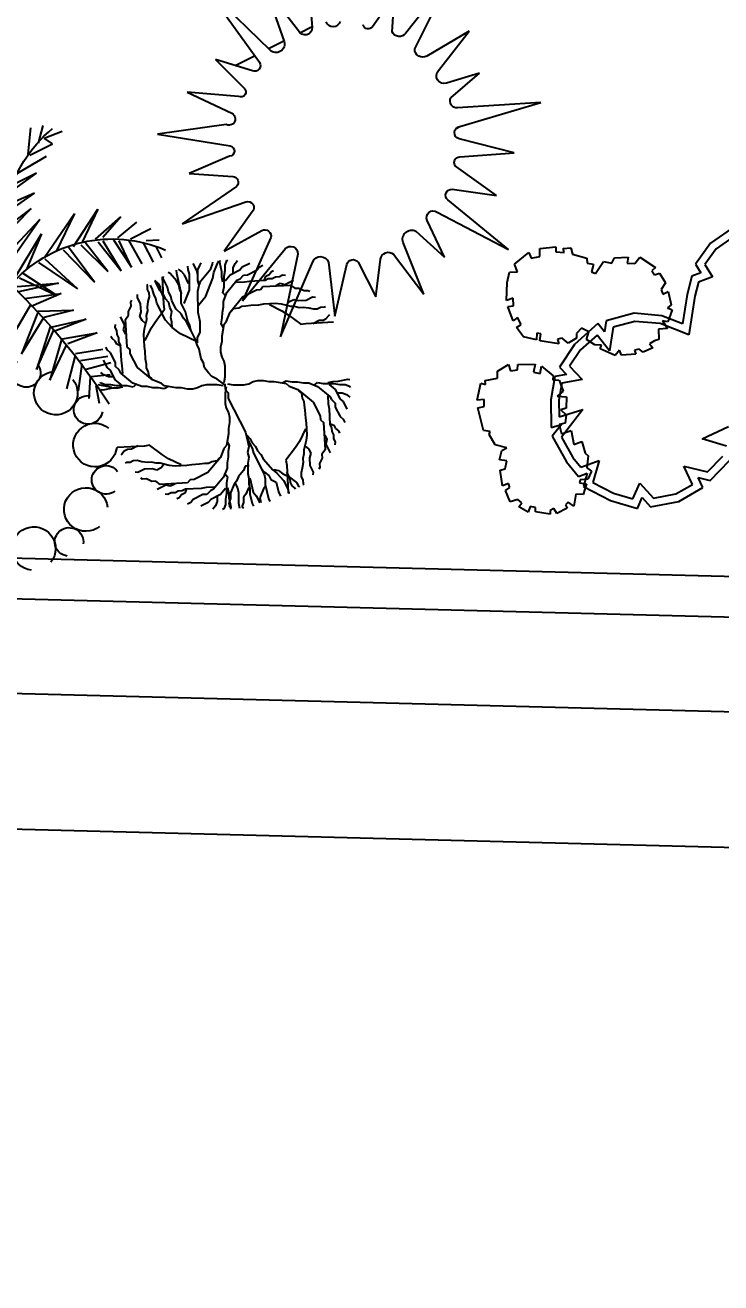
# Model space of a CAD drawing. Header units: millimetres. Extents: x 2680932 to 6187768, y 127588 to 383208.
# Drawn here: x 2892742 to 2893769, y 147436 to 149293 of the extents above; entities that cross this region are included whole.
import ezdxf

# ---------------------------------------------------------------- set-up
doc = ezdxf.new("R2010")
doc.units = ezdxf.units.MM
doc.header["$LTSCALE"] = 20
for name, color, linetype in [('AXIS', 3, 'Continuous'), ('家具内线', 36, 'Continuous'), ('家具外线', 255, 'Continuous'), ('装饰一', 201, 'Continuous'), ('阳台栏杆', 149, 'Continuous')]:
    doc.layers.add(name, color=color, linetype=linetype)
doc.styles.add('_TCH_DIM_T3', font='SIMPLEX', dxfattribs={"width": 0.705882, "bigfont": 'GBCBIG'})
doc.dimstyles.new('_TCH_ARCH&&100', dxfattribs={"dimtxt": 297.5, "dimasz": 100, "dimexe": 250, "dimexo": 300, "dimgap": 126.25, "dimtad": 1, "dimdec": 0, "dimzin": 0, "dimdsep": 46, "dimtxsty": '_TCH_DIM_T3', "dimblk": 'ARCHTICK', "dimcen": 0.09, "dimclrt": 7, "dimazin": 2, "dimtfac": 1, "dimtdec": 0, "dimtix": 1, "dimtmove": 2, "dimatfit": 3, "dimfxl": 1, "dimtolj": 1, "dimtzin": 0, "dimarcsym": 0})

# ---------------------------------------------------------------- blocks, each defined once
blk = doc.blocks.new('_ArchTick')
at = {"color": 0, "linetype": 'ByBlock', "lineweight": -3, "const_width": 0.15}
blk.add_lwpolyline([(-0.5, -0.5), (0.5, 0.5)], dxfattribs=at)
blk = doc.blocks.new('*D94')
at = {"layer": 'AXIS', "color": 0, "lineweight": -2, "transparency": 16777216}
for p, q in [((2892568.6, 147709.9), (2892568.6, 145259.9)), ((2900368.6, 147709.9), (2900368.6, 145259.9)), ((2892568.6, 145509.9), (2900368.6, 145509.9))]:
    blk.add_line(p, q, dxfattribs=at)
at = {"layer": 'Defpoints', "color": 0, "lineweight": -3, "transparency": 16777216}
for p in [(2892568.6, 148009.9), (2900368.6, 148009.9), (2900368.6, 145509.9)]:
    blk.add_point(p, dxfattribs=at)
at = {"layer": 'AXIS', "color": 0, "lineweight": -2, "transparency": 16777216, "xscale": 100, "yscale": 100, "zscale": 100, "rotation": 180}
blk.add_blockref('_ArchTick', (2892568.6, 145509.9), dxfattribs=at)
at = {"layer": 'AXIS', "color": 0, "lineweight": -2, "transparency": 16777216, "xscale": 100, "yscale": 100, "zscale": 100}
blk.add_blockref('_ArchTick', (2900368.6, 145509.9), dxfattribs=at)
at = {"layer": 'AXIS', "color": 7, "transparency": 16777216, "insert": (2896468.6, 145784.9), "char_height": 297.5, "attachment_point": 5, "style": '_TCH_DIM_T3'}
blk.add_mtext('\\A1;7800', dxfattribs=at)
blk = doc.blocks.new('*D100')
at = {"layer": 'AXIS', "color": 0, "lineweight": -2, "transparency": 16777216}
for p, q in [((2888018.6, 147709.9), (2888018.6, 144459.9)), ((2939368.6, 147709.9), (2939368.6, 144459.9)), ((2888018.6, 144709.9), (2939368.6, 144709.9))]:
    blk.add_line(p, q, dxfattribs=at)
at = {"layer": 'Defpoints', "color": 0, "lineweight": -3, "transparency": 16777216}
for p in [(2888018.6, 148009.9), (2939368.6, 148009.9), (2939368.6, 144709.9)]:
    blk.add_point(p, dxfattribs=at)
at = {"layer": 'AXIS', "color": 0, "lineweight": -2, "transparency": 16777216, "xscale": 100, "yscale": 100, "zscale": 100, "rotation": 180}
blk.add_blockref('_ArchTick', (2888018.6, 144709.9), dxfattribs=at)
at = {"layer": 'AXIS', "color": 0, "lineweight": -2, "transparency": 16777216, "xscale": 100, "yscale": 100, "zscale": 100}
blk.add_blockref('_ArchTick', (2939368.6, 144709.9), dxfattribs=at)
at = {"layer": 'AXIS', "color": 7, "transparency": 16777216, "insert": (2913693.6, 144984.9), "char_height": 297.5, "attachment_point": 5, "style": '_TCH_DIM_T3'}
blk.add_mtext('\\A1;51350', dxfattribs=at)
blk = doc.blocks.new('MK-ZW-0004')
at = {"layer": '家具内线'}
for p, q in [((-131226.9, 4337.2), (-131208.9, 4402.7)), ((-131208.9, 4402.7), (-131219.4, 4339.4)), ((-131202.3, 4345.2), (-131183.8, 4404.8)), ((-131183.8, 4404.8), (-131191.7, 4347.1)), ((-131172.3, 4354.1), (-131156.1, 4402.2)), ((-131264.8, 4393.2), (-131268.3, 4327.8)), ((-131253.3, 4332.3), (-131239.7, 4395.3)), ((-131239.7, 4395.3), (-131241.9, 4332.7)), ((-131157.4, 4358.6), (-131140.2, 4395)), ((-131136.7, 4368.4), (-131120.4, 4396.1)), ((-131122.6, 4374.4), (-131104.1, 4393.1)), ((-131135.8, 4366.8), (-131113.8, 4348.8)), ((-131120.8, 4371.3), (-131101.9, 4363.7)), ((-131173.7, 4351.3), (-131143.3, 4323.7)), ((-131161.8, 4356.1), (-131131.4, 4328.5)), ((-131147.7, 4362.1), (-131122.6, 4333.5)), ((-131240.1, 4288.8), (-131266.1, 4329.1)), ((-131254.6, 4329.5), (-131211.1, 4299.3)), ((-131211.1, 4299.3), (-131241.9, 4332.7)), ((-131223.8, 4336.9), (-131188.2, 4300.1)), ((-131188.2, 4300.1), (-131217.2, 4340.7)), ((-131201.4, 4343.6), (-131163.5, 4308.1)), ((-131163.5, 4308.1), (-131190.8, 4345.6)), ((-131304.4, 4319.4), (-131251.5, 4278.1)), ((-131251.5, 4278.1), (-131293.8, 4321.4)), ((-131281.1, 4324.6), (-131240.1, 4288.8)), ((-131326.3, 4214.9), (-131328.6, 4305.6)), ((-131309.7, 4308.2), (-131312.3, 4231.1)), ((-131243.6, 4294.9), (-131304.8, 4294.7)), ((-131303.9, 4303.3), (-131243.6, 4294.9)), ((-131338.7, 4287.5), (-131326.3, 4214.9)), ((-131312.3, 4231.1), (-131302.6, 4285.7)), ((-131345.7, 4207.9), (-131366, 4263.7)), ((-131358.1, 4270.3), (-131345.7, 4207.9)), ((-131292.9, 4268.8), (-131223.4, 4269.7)), ((-131289.8, 4258.3), (-131288.5, 4179.3)), ((-131223.4, 4269.7), (-131287.6, 4259.5)), ((-131374.8, 4238.3), (-131354.1, 4186.8)), ((-131288.5, 4179.3), (-131280.1, 4241.3)), ((-131272.6, 4233.4), (-131207.9, 4247.9)), ((-131207.9, 4247.9), (-131268.2, 4225.7)), ((-131354.1, 4186.8), (-131377.4, 4222.5)), ((-131262.5, 4220.8), (-131262.9, 4155.1)), ((-131255, 4212.8), (-131200, 4223.8)), ((-131200, 4223.8), (-131251.5, 4206.6)), ((-131385.3, 4205.7), (-131368.1, 4160.3)), ((-131262.9, 4155.1), (-131255.5, 4208.4)), ((-131236.1, 4195), (-131184.6, 4212.2)), ((-131184.6, 4212.2), (-131230.4, 4190.1)), ((-131218.9, 4180.3), (-131174.5, 4199.6)), ((-131174.5, 4199.6), (-131211, 4176.6)), ((-131368.1, 4160.3), (-131388.4, 4195.7)), ((-131241.4, 4194), (-131228.6, 4146.1)), ((-131228.6, 4146.1), (-131233.9, 4186)), ((-131200.4, 4168.4), (-131164.3, 4187)), ((-131391.5, 4175.6), (-131369, 4131.2)), ((-131215.4, 4174.1), (-131204.4, 4139.6)), ((-131198.7, 4165.3), (-131181.9, 4136.1)), ((-131180.6, 4159.3), (-131152, 4175.7)), ((-131160.4, 4154.5), (-131145, 4163.3)), ((-131393.7, 4143.7), (-131411.7, 4108.8)), ((-131390.6, 4143.4), (-131372.1, 4111.1)), ((-131178, 4154.7), (-131162.6, 4143)), ((-131389.7, 4121.4), (-131398.5, 4096)), ((-131372.1, 4111.1), (-131386.6, 4110.9)), ((-131386.6, 4110.9), (-131370.3, 4087.5))]:
    blk.add_line(p, q, dxfattribs=at)
at = {"layer": '家具外线'}
for p, q in [((-131034.9, 4437.9), (-131035.8, 4439.5)), ((-131022.8, 4444.9), (-131023.7, 4446.4)), ((-131018.1, 4441.4), (-131022.8, 4444.9)), ((-131015.5, 4436.8), (-131018.1, 4441.4)), ((-131000.1, 4447.7), (-131003.9, 4449.6)), ((-130994.8, 4438.4), (-131000.1, 4447.7)), ((-130989.1, 4451.9), (-130992, 4452.3)), ((-130984.4, 4448.5), (-130989.1, 4451.9)), ((-130975.7, 4447.3), (-130984.4, 4448.5)), ((-130971, 4443.9), (-130975.7, 4447.3)), ((-130963.2, 4444.3), (-130971, 4443.9)), ((-130930.5, 4420.2), (-130963.2, 4444.3)), ((-130955.6, 4440.5), (-130962.6, 4452.8)), ((-130948.9, 4438.2), (-130955.6, 4440.5)), ((-130945.2, 4450.5), (-130949, 4452.4)), ((-130942.6, 4445.9), (-130945.2, 4450.5)), ((-130937.9, 4442.5), (-130942.6, 4445.9)), ((-130935.3, 4437.8), (-130937.9, 4442.5)), ((-130928.9, 4445.6), (-130930.7, 4448.6)), ((-130928.3, 4439.8), (-130928.9, 4445.6)), ((-130925.7, 4435.2), (-130928.3, 4439.8)), ((-130910.6, 4441.8), (-130913.2, 4446.4)), ((-130910, 4436), (-130910.6, 4441.8)), ((-131013.3, 4409.5), (-131046, 4433.7)), ((-131034.3, 4432.2), (-131034.9, 4437.9)), ((-131031.7, 4427.5), (-131034.3, 4432.2)), ((-131027, 4424.1), (-131031.7, 4427.5)), ((-131021.8, 4414.9), (-131027, 4424.1)), ((-131010.8, 4433.4), (-131015.5, 4436.8)), ((-131004.1, 4431.1), (-131010.8, 4433.4)), ((-130996.5, 4427.3), (-131004.1, 4431.1)), ((-130991.9, 4423.8), (-130996.5, 4427.3)), ((-130985.5, 4431.5), (-130994.8, 4438.4)), ((-130985.2, 4421.5), (-130991.9, 4423.8)), ((-130978.8, 4429.2), (-130985.5, 4431.5)), ((-130980.5, 4418.1), (-130985.2, 4421.5)), ((-130975.3, 4423.1), (-130978.8, 4429.2)), ((-130974.7, 4417.3), (-130975.3, 4423.1)), ((-130945.4, 4432), (-130948.9, 4438.2)), ((-130930.6, 4434.4), (-130935.3, 4437.8)), ((-130928, 4429.8), (-130930.6, 4434.4)), ((-130929.9, 4414.4), (-130930.5, 4420.2)), ((-130909.3, 4416), (-130928, 4429.8)), ((-130927.1, 4428.2), (-130925.7, 4435.2)), ((-130902, 4422.2), (-130910, 4436)), ((-130897.4, 4418.7), (-130902, 4422.2)), ((-130889, 4427.6), (-130895.2, 4438.3)), ((-130888.4, 4421.8), (-130889, 4427.6)), ((-130880.5, 4408), (-130888.4, 4421.8)), ((-130878.8, 4419.2), (-130877.4, 4426.1)), ((-130877.4, 4426.1), (-130878, 4431.9)), ((-130866.3, 4416.1), (-130864.9, 4423)), ((-130864.9, 4423), (-130865.7, 4424.6)), ((-131007.8, 4404.5), (-131013.3, 4409.5)), ((-130984.2, 4405.8), (-131007.8, 4404.5)), ((-130973.5, 4405.8), (-130984.2, 4405.8)), ((-130967.1, 4413.5), (-130980.5, 4418.1)), ((-130953.1, 4403.2), (-130973.5, 4405.8)), ((-130959.5, 4409.7), (-130967.1, 4413.5)), ((-130945.5, 4399.3), (-130959.5, 4409.7)), ((-130925.2, 4410.9), (-130929.9, 4414.4)), ((-130913.8, 4391), (-130925.2, 4410.9)), ((-130903.7, 4411), (-130909.3, 4416)), ((-130894.4, 4404.1), (-130903.7, 4411)), ((-130895.9, 4411.4), (-130897.4, 4418.7)), ((-130893.3, 4406.8), (-130895.9, 4411.4)), ((-130890.8, 4383.7), (-130893.3, 4406.8)), ((-130883.1, 4412.6), (-130878.8, 4419.2)), ((-130882.7, 4388.4), (-130874, 4401.5)), ((-130879.3, 4396.4), (-130880.5, 4408)), ((-130874, 4401.5), (-130870.6, 4409.6)), ((-130872.3, 4398.4), (-130868, 4404.9)), ((-130870.6, 4409.6), (-130866.3, 4416.1)), ((-130869.3, 4397.8), (-130864.9, 4404.4)), ((-130868, 4404.9), (-130857.5, 4415)), ((-130864.9, 4404.4), (-130863.5, 4411.3)), ((-130863.5, 4411.3), (-130858.3, 4416.3)), ((-130859.9, 4390.9), (-130851.3, 4404)), ((-130857.5, 4415), (-130856.4, 4417.7)), ((-130851.3, 4404), (-130846.1, 4409.1)), ((-130845.7, 4399.1), (-130844.3, 4406)), ((-130844.3, 4406), (-130841.4, 4405.6)), ((-130940, 4394.3), (-130945.5, 4399.3)), ((-130930.7, 4387.4), (-130940, 4394.3)), ((-130925.1, 4382.4), (-130930.7, 4387.4)), ((-130910.8, 4362.1), (-130913.8, 4391)), ((-130893.7, 4369.8), (-130890.8, 4383.7)), ((-130886.2, 4380.3), (-130882.7, 4388.4)), ((-130877.5, 4393.4), (-130872.3, 4398.4)), ((-130872.1, 4384), (-130869.3, 4397.8)), ((-130871.5, 4378.2), (-130872.1, 4384)), ((-130871.2, 4382.4), (-130865.1, 4385.9)), ((-130865.1, 4385.9), (-130859.9, 4390.9)), ((-130850.9, 4379.8), (-130849.5, 4386.7)), ((-130850.1, 4392.5), (-130845.7, 4399.1)), ((-130849.5, 4386.7), (-130850.1, 4392.5)), ((-130849.1, 4376.7), (-130844.8, 4383.3)), ((-130844.8, 4383.3), (-130834.4, 4393.3)), ((-130835.2, 4380.6), (-130825, 4386.4)), ((-130834.4, 4393.3), (-130830.3, 4395.6)), ((-130829.4, 4379.9), (-130824.2, 4384.9)), ((-131118.1, 4367.2), (-131119.7, 4366.4)), ((-131111.2, 4365.8), (-131118.1, 4367.2)), ((-131110.1, 4374.5), (-131112.8, 4375.7)), ((-131104.6, 4361.5), (-131111.2, 4365.8)), ((-131100, 4364.1), (-131110.1, 4374.5)), ((-130920.4, 4379), (-130925.1, 4382.4)), ((-130917.8, 4374.4), (-130920.4, 4379)), ((-130912.3, 4369.4), (-130917.8, 4374.4)), ((-130911.6, 4363.6), (-130912.3, 4369.4)), ((-130898, 4363.3), (-130893.7, 4369.8)), ((-130893.1, 4378.3), (-130886.2, 4380.3)), ((-130872.9, 4371.3), (-130871.5, 4378.2)), ((-130871.7, 4359.7), (-130872.9, 4371.3)), ((-130863.9, 4360.1), (-130858.7, 4365.1)), ((-130858.7, 4365.1), (-130854.3, 4371.7)), ((-130857.8, 4363.6), (-130842.2, 4378.7)), ((-130854.3, 4371.7), (-130849.1, 4376.7)), ((-130850.3, 4374), (-130850.9, 4379.8)), ((-130842.2, 4378.7), (-130835.2, 4380.6)), ((-130833.6, 4359.1), (-130818, 4374.1)), ((-130832.2, 4366), (-130829.4, 4379.9)), ((-130831.6, 4360.2), (-130832.2, 4366)), ((-130818, 4374.1), (-130814, 4376.4)), ((-131121.2, 4354.7), (-131126.9, 4354.1)), ((-131114.2, 4353.3), (-131121.2, 4354.7)), ((-131103.1, 4351.6), (-131116.9, 4343.7)), ((-131107.7, 4349), (-131114.2, 4353.3)), ((-131096.5, 4358), (-131104.6, 4361.5)), ((-131091.5, 4352.8), (-131103.1, 4351.6)), ((-131093.5, 4359.8), (-131100, 4364.1)), ((-131083.4, 4349.4), (-131096.5, 4358)), ((-131088.5, 4354.6), (-131093.5, 4359.8)), ((-131075.3, 4345.9), (-131083.4, 4349.4)), ((-131073.4, 4339), (-131075.3, 4345.9)), ((-130913.6, 4348.2), (-130910.8, 4362.1)), ((-130913, 4342.5), (-130913.6, 4348.2)), ((-130909.2, 4340.5), (-130905.8, 4348.6)), ((-130905.8, 4348.6), (-130901.4, 4355.2)), ((-130901.4, 4355.2), (-130898, 4363.3)), ((-130876, 4338.9), (-130872.5, 4347)), ((-130873.6, 4330.1), (-130843.2, 4347.5)), ((-130873.1, 4352.8), (-130871.7, 4359.7)), ((-130868.5, 4349.3), (-130873.1, 4352.8)), ((-130872.5, 4347), (-130863.9, 4360.1)), ((-130843.2, 4347.5), (-130838, 4352.5)), ((-130838, 4352.5), (-130833.6, 4359.1)), ((-130836.5, 4345.2), (-130830.4, 4348.7)), ((-130830.4, 4348.7), (-130821.7, 4347.5)), ((-130822.6, 4318.2), (-130798.4, 4350.9)), ((-130821.7, 4347.5), (-130811.2, 4357.6)), ((-130814.4, 4339.5), (-130802.2, 4346.5)), ((-130811.2, 4357.6), (-130805.2, 4361.1)), ((-130802.2, 4346.5), (-130797, 4351.5)), ((-130797, 4351.5), (-130798.1, 4348.8)), ((-131122.7, 4343.1), (-131133.4, 4336.9)), ((-131117.2, 4330), (-131131.1, 4322.1)), ((-131116.9, 4343.7), (-131122.7, 4343.1)), ((-131113.8, 4334.7), (-131117.2, 4330)), ((-131106.5, 4336.2), (-131113.8, 4334.7)), ((-131106.1, 4328.4), (-131111.1, 4322.8)), ((-131101.9, 4338.8), (-131106.5, 4336.2)), ((-131099.2, 4337.7), (-131106.1, 4328.4)), ((-131078.8, 4341.3), (-131101.9, 4338.8)), ((-131064.9, 4338.4), (-131078.8, 4341.3)), ((-131058.4, 4334.1), (-131064.9, 4338.4)), ((-131050.3, 4330.7), (-131058.4, 4334.1)), ((-131043.7, 4326.3), (-131050.3, 4330.7)), ((-130919.9, 4326.3), (-130913, 4342.5)), ((-130915.3, 4337.1), (-130909.2, 4340.5)), ((-130884.6, 4325.8), (-130881.2, 4333.9)), ((-130881.2, 4333.9), (-130876, 4338.9)), ((-130878.8, 4325.1), (-130873.6, 4330.1)), ((-130863.1, 4325.9), (-130857, 4329.4)), ((-130857, 4329.4), (-130836.1, 4335.2)), ((-130851.3, 4342.8), (-130844.3, 4344.8)), ((-130844.3, 4344.8), (-130836.5, 4345.2)), ((-130836.1, 4335.2), (-130828.3, 4335.6)), ((-130835.3, 4333.7), (-130828.6, 4331.4)), ((-130828.6, 4331.4), (-130820.7, 4331.8)), ((-130828.3, 4335.6), (-130814.4, 4339.5)), ((-130820.7, 4331.8), (-130812, 4330.6)), ((-130817.2, 4326.7), (-130808, 4331.9)), ((-130812, 4330.6), (-130796.3, 4331.5)), ((-130808, 4331.9), (-130804.5, 4336.6)), ((-130804.5, 4336.6), (-130799.9, 4339.3)), ((-130799.9, 4339.3), (-130794.2, 4339.9)), ((-130796.3, 4331.5), (-130790.2, 4334.9)), ((-130794.2, 4339.9), (-130792.6, 4340.7)), ((-130790.7, 4323), (-130787.2, 4327.7)), ((-130790.2, 4334.9), (-130789.3, 4333.4)), ((-130787.2, 4327.7), (-130785.7, 4328.6)), ((-131136.9, 4321.5), (-131141.5, 4318.9)), ((-131131.1, 4322.1), (-131136.9, 4321.5)), ((-131111.1, 4322.8), (-131124.9, 4304.1)), ((-131086, 4318.3), (-131106, 4306.9)), ((-131057.2, 4321.3), (-131086, 4318.3)), ((-131074.1, 4311.7), (-131077.5, 4307)), ((-131069.5, 4314.3), (-131074.1, 4311.7)), ((-131064.5, 4319.8), (-131069.5, 4314.3)), ((-131058.7, 4320.4), (-131064.5, 4319.8)), ((-131043.3, 4318.5), (-131057.2, 4321.3)), ((-131035.6, 4322.9), (-131043.7, 4326.3)), ((-131037.5, 4319.1), (-131043.3, 4318.5)), ((-131021.4, 4312.2), (-131037.5, 4319.1)), ((-131032.1, 4316.8), (-131035.6, 4322.9)), ((-131014.8, 4307.9), (-131021.4, 4312.2)), ((-130948.9, 4282.9), (-130900.2, 4310.7)), ((-130932, 4305.1), (-130927.7, 4311.6)), ((-130927.7, 4311.6), (-130924.2, 4319.7)), ((-130924.2, 4319.7), (-130919.9, 4326.3)), ((-130900.2, 4310.7), (-130884.6, 4325.8)), ((-130896.2, 4313.1), (-130891, 4318.1)), ((-130896.2, 4313.1), (-130889.2, 4315)), ((-130891, 4318.1), (-130878.8, 4325.1)), ((-130889.2, 4315), (-130883.1, 4318.5)), ((-130883.1, 4318.5), (-130876.2, 4320.4)), ((-130876.2, 4320.4), (-130870.1, 4323.9)), ((-130870.1, 4323.9), (-130863.1, 4325.9)), ((-130827.6, 4312.7), (-130822.6, 4318.2)), ((-130826.3, 4289.1), (-130827.6, 4312.7)), ((-130804.8, 4301.4), (-130801, 4309)), ((-130801, 4309), (-130798.7, 4315.7)), ((-130798.7, 4315.7), (-130795.3, 4320.4)), ((-130795.3, 4320.4), (-130790.7, 4323)), ((-130784.4, 4305), (-130782.5, 4308.8)), ((-131140.6, 4303.2), (-131143.7, 4301.4)), ((-131137.5, 4294.2), (-131141, 4289.5)), ((-131134.9, 4303.8), (-131140.6, 4303.2)), ((-131115.2, 4301.6), (-131139.4, 4268.9)), ((-131132.9, 4296.8), (-131137.5, 4294.2)), ((-131130.3, 4306.4), (-131134.9, 4303.8)), ((-131129.5, 4301.5), (-131132.9, 4296.8)), ((-131123.3, 4305), (-131130.3, 4306.4)), ((-131124.9, 4304.1), (-131129.5, 4301.5)), ((-131109.5, 4302.2), (-131115.2, 4301.6)), ((-131106, 4306.9), (-131109.5, 4302.2)), ((-131089.4, 4292.1), (-131094.4, 4286.6)), ((-131082.5, 4301.4), (-131089.4, 4292.1)), ((-131077.5, 4307), (-131082.5, 4301.4)), ((-131006.7, 4304.4), (-131014.8, 4307.9)), ((-131000.1, 4300.1), (-131006.7, 4304.4)), ((-130995.1, 4294.9), (-131000.1, 4300.1)), ((-130991.6, 4288.8), (-130995.1, 4294.9)), ((-130957.2, 4278.4), (-130948.5, 4291.5)), ((-130948.5, 4291.5), (-130943.3, 4296.6)), ((-130943.3, 4296.6), (-130937.2, 4300)), ((-130937.2, 4300), (-130932, 4305.1)), ((-130814, 4285.4), (-130810.6, 4290.1)), ((-130810.6, 4290.1), (-130808.3, 4296.8)), ((-130808.3, 4296.8), (-130804.8, 4301.4)), ((-130802.8, 4283.7), (-130800.6, 4290.4)), ((-130800.6, 4290.4), (-130793.7, 4299.8)), ((-130793.7, 4299.8), (-130784.4, 4305)), ((-130783.6, 4289.3), (-130780.2, 4294)), ((-130780.2, 4294), (-130779.8, 4296.9)), ((-131135.6, 4276.5), (-131147.9, 4269.4)), ((-131145.6, 4286.9), (-131147.5, 4283.1)), ((-131141, 4289.5), (-131145.6, 4286.9)), ((-131133.3, 4283.2), (-131135.6, 4276.5)), ((-131127.1, 4286.7), (-131133.3, 4283.2)), ((-131104.8, 4272.6), (-131108.6, 4265)), ((-131094.4, 4286.6), (-131104.8, 4272.6)), ((-131098.2, 4279), (-131100.9, 4258.6)), ((-130986.6, 4283.6), (-130991.6, 4288.8)), ((-130973.5, 4274.9), (-130986.6, 4283.6)), ((-130965.4, 4271.5), (-130973.5, 4274.9)), ((-130964.6, 4267.8), (-130960.2, 4274.4)), ((-130960.6, 4270.3), (-130957.2, 4278.4)), ((-130960.2, 4274.4), (-130953.3, 4276.3)), ((-130953.3, 4276.3), (-130948.9, 4282.9)), ((-130828.9, 4258), (-130826.3, 4278.4)), ((-130826.3, 4278.4), (-130826.3, 4289.1)), ((-130822.4, 4264.4), (-130818.6, 4272)), ((-130818.6, 4272), (-130814, 4285.4)), ((-130814.8, 4279.6), (-130809, 4280.2)), ((-130809, 4280.2), (-130802.8, 4283.7)), ((-130788.2, 4276), (-130784.8, 4280.6)), ((-130787.8, 4268.1), (-130788.2, 4276)), ((-130784.8, 4280.6), (-130783.6, 4289.3)), ((-131142.4, 4256.4), (-131143.6, 4247.7)), ((-131139, 4261.1), (-131142.4, 4256.4)), ((-131139.4, 4268.9), (-131139, 4261.1)), ((-131124.3, 4253.3), (-131126.6, 4246.6)), ((-131118.2, 4256.8), (-131124.3, 4253.3)), ((-131112.4, 4257.4), (-131118.2, 4256.8)), ((-131108.6, 4265), (-131113.2, 4251.6)), ((-131100.9, 4258.6), (-131100.8, 4247.9)), ((-131014.2, 4255.8), (-131024.6, 4245.7)), ((-131008.1, 4259.2), (-131014.2, 4255.8)), ((-131002.9, 4264.3), (-131008.1, 4259.2)), ((-130993.9, 4267.4), (-131002.9, 4264.3)), ((-130986.9, 4269.3), (-130993.9, 4267.4)), ((-130978.2, 4268.2), (-130986.9, 4269.3)), ((-130970, 4258.6), (-130978.7, 4245.5)), ((-130962.5, 4269), (-130978.2, 4268.2)), ((-130966.6, 4266.7), (-130970, 4258.6)), ((-130961.8, 4265.5), (-130953.7, 4262.1)), ((-130953.7, 4262.1), (-130940.6, 4253.4)), ((-130940.6, 4253.4), (-130935.5, 4248.2)), ((-130832.8, 4250.4), (-130822.4, 4264.4)), ((-130811.9, 4235.4), (-130787.8, 4268.1)), ((-130800.1, 4250.3), (-130793.9, 4253.8)), ((-130793.9, 4253.8), (-130791.6, 4260.5)), ((-130791.6, 4260.5), (-130779.3, 4267.6)), ((-130781.6, 4250.1), (-130779.7, 4253.9)), ((-131147, 4243), (-131147.4, 4240.1)), ((-131143.6, 4247.7), (-131147, 4243)), ((-131133.5, 4237.3), (-131142.7, 4232)), ((-131126.6, 4246.6), (-131133.5, 4237.3)), ((-131122.4, 4235.6), (-131126.2, 4228)), ((-131118.9, 4240.2), (-131122.4, 4235.6)), ((-131116.6, 4246.9), (-131118.9, 4240.2)), ((-131113.2, 4251.6), (-131116.6, 4246.9)), ((-131089.7, 4237.1), (-131114, 4223.1)), ((-131100.8, 4247.9), (-131099.6, 4224.3)), ((-131075.7, 4240.9), (-131089.7, 4237.1)), ((-131080.1, 4234.4), (-131085.3, 4229.4)), ((-131075.7, 4240.9), (-131080.1, 4234.4)), ((-131060, 4241.8), (-131075.7, 4240.9)), ((-131033.9, 4238.4), (-131060, 4241.8)), ((-131037.9, 4236.1), (-131050.1, 4229.1)), ((-131030.7, 4242.2), (-131037.9, 4236.1)), ((-131031.8, 4239.5), (-131036.2, 4233)), ((-131024.6, 4245.7), (-131030.7, 4242.2)), ((-130990, 4237), (-130995.2, 4231.9)), ((-130983.9, 4240.4), (-130990, 4237)), ((-130978.7, 4245.5), (-130983.9, 4240.4)), ((-130935.5, 4248.2), (-130932, 4242.1)), ((-130932, 4242.1), (-130927, 4236.9)), ((-130927, 4236.9), (-130920.5, 4232.6)), ((-130849.6, 4230), (-130844.7, 4235.6)), ((-130844.7, 4235.6), (-130837.8, 4244.9)), ((-130837.8, 4244.9), (-130832.8, 4250.4)), ((-130821.2, 4230.2), (-130817.7, 4234.8)), ((-130817.7, 4234.8), (-130811.9, 4235.4)), ((-130802.3, 4232.9), (-130797.7, 4235.5)), ((-130797.7, 4235.5), (-130794.3, 4240.2)), ((-130794.3, 4240.2), (-130789.6, 4242.8)), ((-130789.6, 4242.8), (-130786.2, 4247.5)), ((-130786.5, 4233.8), (-130783.5, 4235.6)), ((-130786.2, 4247.5), (-130781.6, 4250.1)), ((-131142.7, 4232), (-131144.7, 4228.2)), ((-131131.9, 4216.6), (-131136.5, 4214)), ((-131128.5, 4221.3), (-131131.9, 4216.6)), ((-131104.6, 4218.8), (-131128.7, 4186.1)), ((-131126.2, 4228), (-131128.5, 4221.3)), ((-131119.2, 4218.1), (-131125.3, 4214.6)), ((-131114, 4223.1), (-131119.2, 4218.1)), ((-131099.6, 4224.3), (-131104.6, 4218.8)), ((-131094.8, 4217.8), (-131100, 4212.8)), ((-131088.7, 4221.3), (-131094.8, 4217.8)), ((-131085.3, 4229.4), (-131088.7, 4221.3)), ((-131075.3, 4216.7), (-131085.2, 4215.1)), ((-131069.2, 4220.2), (-131075.3, 4216.7)), ((-131061.4, 4220.6), (-131071.8, 4210.5)), ((-131062.3, 4222.1), (-131069.2, 4220.2)), ((-131050.1, 4229.1), (-131062.3, 4222.1)), ((-131055.3, 4224.1), (-131061.4, 4220.6)), ((-131050.1, 4229.1), (-131055.3, 4224.1)), ((-131036.7, 4224.5), (-131045.4, 4211.4)), ((-131036.2, 4233), (-131036.7, 4224.5)), ((-131003, 4217.3), (-131007.3, 4210.7)), ((-130999.5, 4225.4), (-131003, 4217.3)), ((-130995.2, 4231.9), (-130999.5, 4225.4)), ((-130920.5, 4232.6), (-130912.4, 4229.1)), ((-130912.4, 4229.1), (-130905.8, 4224.8)), ((-130905.8, 4224.8), (-130889.6, 4217.9)), ((-130895, 4220.2), (-130891.6, 4214.1)), ((-130889.6, 4217.9), (-130883.9, 4218.5)), ((-130883.9, 4218.5), (-130870, 4215.7)), ((-130870, 4215.7), (-130841.1, 4218.7)), ((-130868.5, 4216.6), (-130862.7, 4217.2)), ((-130862.7, 4217.2), (-130857.7, 4222.7)), ((-130857.7, 4222.7), (-130853.1, 4225.4)), ((-130853.1, 4225.4), (-130849.6, 4230)), ((-130841.1, 4218.7), (-130821.2, 4230.2)), ((-130816.1, 4214.2), (-130802.3, 4232.9)), ((-130803.8, 4232), (-130796.9, 4230.6)), ((-130796.9, 4230.6), (-130792.3, 4233.2)), ((-130792.3, 4233.2), (-130786.5, 4233.8)), ((-130790.3, 4215.5), (-130785.7, 4218.1)), ((-131140, 4209.3), (-131141.5, 4208.4)), ((-131136.5, 4214), (-131140, 4209.3)), ((-131130.5, 4209.6), (-131136.6, 4206.1)), ((-131133, 4197.2), (-131134.6, 4196.3)), ((-131120, 4205.4), (-131134.2, 4197.3)), ((-131127.2, 4197.8), (-131133, 4197.2)), ((-131125.3, 4214.6), (-131130.5, 4209.6)), ((-131122.6, 4200.4), (-131127.2, 4197.8)), ((-131119.2, 4205.1), (-131122.6, 4200.4)), ((-131113.1, 4207.3), (-131120, 4205.4)), ((-131110, 4210.3), (-131119.2, 4205.1)), ((-131108.7, 4199.7), (-131113.9, 4194.6)), ((-131107, 4210.8), (-131113.1, 4207.3)), ((-131102.6, 4203.1), (-131108.7, 4199.7)), ((-131100, 4212.8), (-131107, 4210.8)), ((-131097.4, 4208.2), (-131102.6, 4203.1)), ((-131085.2, 4215.1), (-131097.4, 4208.2)), ((-131084, 4203.6), (-131092.6, 4190.5)), ((-131080.2, 4201.7), (-131084.4, 4180.9)), ((-131071.8, 4210.5), (-131084, 4203.6)), ((-131055.8, 4201.4), (-131073.1, 4175.1)), ((-131045.4, 4211.4), (-131055.8, 4201.4)), ((-131011.9, 4200), (-131018, 4196.5)), ((-131007.3, 4210.7), (-131014.2, 4194.6)), ((-130891.6, 4214.1), (-130883.5, 4210.7)), ((-130883.5, 4210.7), (-130876.9, 4206.3)), ((-130876.9, 4206.3), (-130868.8, 4202.9)), ((-130868.8, 4202.9), (-130862.3, 4198.6)), ((-130862.3, 4198.6), (-130848.4, 4195.7)), ((-130853.8, 4198), (-130851.8, 4191.1)), ((-130848.4, 4195.7), (-130825.3, 4198.2)), ((-130828, 4199.3), (-130821.1, 4208.7)), ((-130825.3, 4198.2), (-130820.7, 4200.8)), ((-130821.1, 4208.7), (-130816.1, 4214.2)), ((-130820.7, 4200.8), (-130813.4, 4202.3)), ((-130813.4, 4202.3), (-130809.9, 4207)), ((-130809.9, 4207), (-130796.1, 4214.9)), ((-130804.5, 4193.9), (-130793.7, 4200.1)), ((-130796.1, 4214.9), (-130790.3, 4215.5)), ((-131126, 4187.7), (-131127.2, 4185)), ((-131113.9, 4194.6), (-131126, 4187.7)), ((-131108, 4179.6), (-131121.9, 4175.8)), ((-131092.6, 4190.5), (-131113.5, 4170.4)), ((-131101.9, 4183.1), (-131108, 4179.6)), ((-131096.7, 4188.1), (-131101.9, 4183.1)), ((-131084.4, 4180.9), (-131097.4, 4161.2)), ((-131090.6, 4191.6), (-131096.7, 4188.1)), ((-131061.3, 4192.1), (-131059.4, 4174.8)), ((-131025.7, 4181.8), (-131029.2, 4173.7)), ((-131021.4, 4188.4), (-131025.7, 4181.8)), ((-131018, 4196.5), (-131021.4, 4188.4)), ((-131013.6, 4188.8), (-131016.4, 4174.9)), ((-131014.2, 4194.6), (-131013.6, 4188.8)), ((-130851.8, 4191.1), (-130843.7, 4187.6)), ((-130843.7, 4187.6), (-130830.6, 4179)), ((-130838.7, 4182.4), (-130833.7, 4177.2)), ((-130835.7, 4184.2), (-130824.1, 4185.4)), ((-130830.6, 4179), (-130822.5, 4175.5)), ((-130824.1, 4185.4), (-130810.3, 4193.3)), ((-130819.5, 4188), (-130812.9, 4183.7)), ((-130812.9, 4183.7), (-130806, 4182.3)), ((-130810.3, 4193.3), (-130804.5, 4193.9)), ((-130806, 4182.3), (-130800.2, 4182.9)), ((-131121.9, 4175.8), (-131124.8, 4176.1)), ((-131113.5, 4170.4), (-131116.6, 4166.5)), ((-131109.9, 4164.2), (-131114.9, 4163.5)), ((-131103, 4166.2), (-131109.9, 4164.2)), ((-131090.8, 4173.2), (-131103, 4166.2)), ((-131097.4, 4161.2), (-131102.6, 4156.2)), ((-131081.7, 4162), (-131090.4, 4148.9)), ((-131076.5, 4167), (-131081.7, 4162)), ((-131076.5, 4167), (-131078, 4160.1)), ((-131078, 4160.1), (-131075.5, 4137)), ((-131073.1, 4175.1), (-131076.5, 4167)), ((-131059.4, 4174.8), (-131065.1, 4147.1)), ((-131033.5, 4167.2), (-131036.4, 4153.3)), ((-131029.2, 4173.7), (-131033.5, 4167.2)), ((-131016.4, 4174.9), (-131013.4, 4146.1)), ((-131015.5, 4173.4), (-131014.9, 4167.6)), ((-131014.9, 4167.6), (-131009.4, 4162.6)), ((-131009.4, 4162.6), (-131006.7, 4158)), ((-130980, 4048.8), (-130934.4, 4164.7)), ((-130934.4, 4164.7), (-130955.4, 4045.8)), ((-130833.7, 4177.2), (-130827.2, 4172.9)), ((-130827.2, 4172.9), (-130817.1, 4162.5)), ((-130822.5, 4175.5), (-130816, 4171.2)), ((-130817.1, 4162.5), (-130814.4, 4161.3)), ((-130816, 4171.2), (-130809.1, 4169.8)), ((-130809.1, 4169.8), (-130807.5, 4170.6)), ((-131102.6, 4156.2), (-131105.8, 4152.3)), ((-131091.3, 4150.4), (-131101.4, 4144.6)), ((-131091.8, 4142), (-131092.1, 4137.7)), ((-131090.4, 4148.9), (-131091.8, 4142)), ((-131086.1, 4155.5), (-131091.3, 4150.4)), ((-131065.1, 4147.1), (-131068.6, 4139)), ((-131049.7, 4143.6), (-131054.9, 4138.6)), ((-131044.5, 4148.7), (-131053.1, 4135.5)), ((-131041, 4156.8), (-131044.5, 4148.7)), ((-131034.1, 4158.7), (-131041, 4156.8)), ((-131036.4, 4153.3), (-131033.9, 4130.2)), ((-131026.5, 4050), (-131010.5, 4151)), ((-131013.4, 4146.1), (-131001.9, 4126.1)), ((-131010.5, 4151), (-130999.9, 4052.4)), ((-131006.7, 4158), (-131002.1, 4154.6)), ((-131002.1, 4154.6), (-130996.5, 4149.6)), ((-130996.5, 4149.6), (-130987.2, 4142.7)), ((-130987.2, 4142.7), (-130981.6, 4137.7)), ((-131076.9, 4130.1), (-131078.1, 4127.4)), ((-131075.5, 4137), (-131076.9, 4130.1)), ((-131071.4, 4125.1), (-131071.7, 4120.9)), ((-131068.6, 4139), (-131071.4, 4125.1)), ((-131059.2, 4132.1), (-131069.6, 4122)), ((-131056.6, 4127.5), (-131060.9, 4120.9)), ((-131054.9, 4138.6), (-131059.2, 4132.1)), ((-131053.1, 4135.5), (-131056.6, 4127.5)), ((-131044.1, 4124.4), (-131048.4, 4117.9)), ((-131047.9, 4140.6), (-131046.7, 4129)), ((-131046.7, 4129), (-131038.8, 4115.2)), ((-131033.9, 4130.2), (-131031.3, 4125.6)), ((-131032.8, 4132.9), (-131023.4, 4126)), ((-131031.3, 4125.6), (-131029.8, 4118.3)), ((-131023.4, 4126), (-131017.9, 4121)), ((-131001.9, 4126.1), (-130997.3, 4122.6)), ((-130981.6, 4137.7), (-130967.6, 4127.3)), ((-130974.1, 4133.9), (-130953.7, 4131.2)), ((-130967.6, 4127.3), (-130960.1, 4123.5)), ((-130960.1, 4123.5), (-130946.7, 4118.9)), ((-130953.7, 4131.2), (-130943, 4131.3)), ((-130943, 4131.3), (-130919.4, 4132.5)), ((-130919.4, 4132.5), (-130913.9, 4127.5)), ((-130913.9, 4127.5), (-130881.2, 4103.3)), ((-131147, 4105), (-131086.7, 4026.2)), ((-131110.6, 4014.7), (-131147, 4105)), ((-131070.4, 4033.4), (-131073, 4104.6)), ((-131073, 4104.6), (-131043.6, 4048.7)), ((-131069.6, 4122), (-131070.8, 4119.3)), ((-131060.9, 4120.9), (-131062.3, 4114)), ((-131062.3, 4114), (-131061.4, 4112.4)), ((-131048.4, 4117.9), (-131049.8, 4110.9)), ((-131049.8, 4110.9), (-131049.2, 4105.2)), ((-131038.8, 4115.2), (-131038.2, 4109.4)), ((-131038.2, 4109.4), (-131032, 4098.7)), ((-131029.8, 4118.3), (-131025.1, 4114.8)), ((-131025.1, 4114.8), (-131017.2, 4101)), ((-131017.9, 4121), (-130999.2, 4107.2)), ((-131000.1, 4108.8), (-131001.5, 4101.8)), ((-130999.2, 4107.2), (-130996.6, 4102.6)), ((-130997.3, 4122.6), (-130996.7, 4116.9)), ((-130996.7, 4116.9), (-130964, 4092.7)), ((-130981.8, 4105), (-130978.3, 4098.8)), ((-130952.5, 4119.7), (-130951.9, 4113.9)), ((-130951.9, 4113.9), (-130948.4, 4107.8)), ((-130948.4, 4107.8), (-130941.7, 4105.5)), ((-130946.7, 4118.9), (-130942, 4115.5)), ((-130942, 4115.5), (-130935.3, 4113.2)), ((-130941.7, 4105.5), (-130932.3, 4098.6)), ((-130935.3, 4113.2), (-130930.7, 4109.7)), ((-130930.7, 4109.7), (-130923.1, 4105.9)), ((-130923.1, 4105.9), (-130916.4, 4103.6)), ((-130905.4, 4122.1), (-130900.1, 4112.9)), ((-130900.1, 4112.9), (-130895.5, 4109.5)), ((-130895.5, 4109.5), (-130892.8, 4104.9)), ((-130892.8, 4104.9), (-130892.2, 4099.1)), ((-131017.2, 4101), (-131016.6, 4095.2)), ((-131016.6, 4095.2), (-131014, 4090.6)), ((-131001.5, 4101.8), (-130998.9, 4097.2)), ((-130998.9, 4097.2), (-130998.3, 4091.5)), ((-130998.3, 4091.5), (-130996.5, 4088.4)), ((-130996.6, 4102.6), (-130991.9, 4099.2)), ((-130991.9, 4099.2), (-130989.3, 4094.6)), ((-130989.3, 4094.6), (-130984.6, 4091.1)), ((-130984.6, 4091.1), (-130982, 4086.5)), ((-130982, 4086.5), (-130978.2, 4084.6)), ((-130978.3, 4098.8), (-130971.6, 4096.5)), ((-130971.6, 4096.5), (-130964.5, 4084.2)), ((-130964, 4092.7), (-130956.1, 4093.1)), ((-130956.1, 4093.1), (-130951.5, 4089.7)), ((-130951.5, 4089.7), (-130942.8, 4088.5)), ((-130942.8, 4088.5), (-130938.1, 4085.1)), ((-130935.7, 4033.5), (-130884.3, 4095)), ((-130932.3, 4098.6), (-130927.1, 4089.4)), ((-130927.1, 4089.4), (-130923.3, 4087.4)), ((-130916.4, 4103.6), (-130911.7, 4100.2)), ((-130911.7, 4100.2), (-130909.1, 4095.6)), ((-130884.3, 4095), (-130911.2, 4021.9)), ((-130909.1, 4095.6), (-130904.4, 4092.1)), ((-130904.4, 4092.1), (-130903.5, 4090.6)), ((-130892.2, 4099.1), (-130891.4, 4097.5)), ((-130938.1, 4085.1), (-130935.2, 4084.7)), ((-131143.4, 3983.1), (-131179.5, 4037.2)), ((-131179.5, 4037.2), (-131123.1, 4005.4)), ((-130899.1, 4009.6), (-130849.2, 4038.1)), ((-130849.2, 4038.1), (-130873.8, 3987.7)), ((-131173.5, 3946.6), (-131250.2, 4013.9)), ((-131250.2, 4013.9), (-131151.3, 3970)), ((-130861.8, 3971.1), (-130792.1, 3996)), ((-130792.1, 3996), (-130859.3, 3949)), ((-131247.7, 3938.4), (-131175.7, 3928.3)), ((-131180.9, 3901.8), (-131247.7, 3938.4)), ((-130853.1, 3924.8), (-130796.9, 3933.4)), ((-130796.9, 3933.4), (-130847.8, 3902.1)), ((-131239.3, 3874.8), (-131180.2, 3887.2)), ((-130842.4, 3883.8), (-130724, 3872.5)), ((-131184.5, 3859.1), (-131239.3, 3874.8)), ((-131210, 3866.4), (-131194.1, 3838.6)), ((-130724, 3872.5), (-130839, 3860.1)), ((-130839, 3860.1), (-130839, 3860.1)), ((-130839, 3860.1), (-130839, 3860.1)), ((-131309.9, 3793.8), (-131182.9, 3842.9)), ((-130842.2, 3843.4), (-130782.8, 3815.3)), ((-131179.5, 3819.2), (-131309.9, 3793.8)), ((-131182.6, 3818.6), (-131170.1, 3796.7)), ((-130782.8, 3815.3), (-130855, 3812.5)), ((-131234.8, 3747), (-131169.4, 3797.2)), ((-130859.1, 3797.4), (-130795.4, 3748.3)), ((-131160.4, 3772.5), (-131234.8, 3747)), ((-131157, 3773.8), (-131146.9, 3756.2)), ((-130795.4, 3748.3), (-130874.6, 3775.6)), ((-131206.6, 3679.8), (-131146.4, 3756.9)), ((-130886.6, 3765.2), (-130883.7, 3760.1)), ((-130883.5, 3759.9), (-130803.5, 3664.6)), ((-130803.5, 3664.6), (-130901.8, 3738.7)), ((-130902.9, 3678.2), (-130935.4, 3717.3)), ((-130918.1, 3731.5), (-130902.9, 3678.2)), ((-131070.4, 3650.8), (-131072.3, 3707.4)), ((-131044, 3698), (-131070.4, 3650.8)), ((-131002.2, 3700.5), (-131016.6, 3579)), ((-130949.2, 3634.7), (-130981.3, 3699.7)), ((-130955.5, 3708), (-130949.2, 3634.7)), ((-131016.6, 3579), (-131026.1, 3689))]:
    blk.add_line(p, q, dxfattribs=at)
for centre, radius, start, end in [((-131066.8, 4625.8), 32.2, 63.0305, 5.3192), ((-131028.8, 4589), 21.1, 64.0378, 335.0701), ((-131034.4, 4535.4), 32.2, 18.0305, 320.3192), ((-131033.5, 4482.5), 21.1, 19.0378, 290.0701), ((-131075.3, 4448.5), 32.2, 333.0305, 275.3192), ((-131165.8, 4416), 32.2, 288.0305, 230.3192), ((-131218.7, 4415.2), 21.1, 289.0378, 200.0701), ((-131112.2, 4410.5), 21.1, 334.0378, 245.0701), ((-131476.9, 5247), 943.1, 280.2888, 294.1272), ((-131182.9, 4152.2), 210.2, 126.8933, 196.6164), ((-131112.7, 4345.9), 198.1, 187.4142, 260.1721), ((-131035.3, 4053.1), 9.36, 207.7708, 340.4995), ((-130989.4, 4053.5), 10.5, 186.1555, 333.3362), ((-131079.4, 4031.8), 9.14, 217.4517, 10.1124), ((-130943.1, 4043.6), 12.5, 169.9706, 306.4196), ((-131118.9, 4012.8), 8.52, 240.5389, 12.699), ((-130902.2, 4018.6), 9.54, 159.8064, 289.3822), ((-131148.2, 3977), 7.65, 246.0752, 51.9747), ((-130863.4, 3982.6), 11.6, 153.9918, 277.914), ((-131174.4, 3937.4), 9.25, 261.9867, 84.2636), ((-130851.7, 3938), 13.4, 124.965, 263.8641), ((-131181.7, 3894.4), 7.38, 281.8717, 83.6189), ((-130842.6, 3893.7), 9.88, 121.5581, 271.2092), ((-131185.9, 3850.8), 8.43, 291.1627, 80.2749), ((-130838.1, 3851.3), 8.9, 96.1468, 242.6538), ((-131177, 3807.1), 12.4, 307.533, 101.5547), ((-130854.7, 3804.3), 8.21, 92.2395, 237.7693), ((-131154.7, 3763.5), 10.6, 322.0578, 121.921), ((-130877.6, 3767), 9.16, 70.9734, 230.5064), ((-131126.5, 3730.7), 10.6, 339.8064, 130.6726), ((-130908, 3730.6), 10.2, 53.0125, 174.5516), ((-131080, 3707.2), 7.76, 1.8928, 134.5341), ((-130944.2, 3710), 11.5, 39.7783, 190.1708), ((-131037.8, 3688), 11.8, 4.9337, 121.5779), ((-130992, 3694.4), 11.9, 26.2826, 148.8479)]:
    blk.add_arc(centre, radius, start, end, dxfattribs=at)
blk = doc.blocks.new('MK-ZW-0405')
at = {"layer": '家具内线'}
for p, q in [((-86174, -13457.9), (-86215.7, -13516)), ((-86124.9, -13423.9), (-86174, -13457.9)), ((-86215.7, -13516), (-86187.8, -13561.9)), ((-86239.6, -13580.7), (-86252.9, -13632.6)), ((-86187.8, -13561.9), (-86239.6, -13580.7)), ((-86252.9, -13632.6), (-86274.6, -13775.9)), ((-86474.3, -13725.6), (-86553.7, -13747.1)), ((-86381.1, -13733.7), (-86474.3, -13725.6)), ((-86274.6, -13775.9), (-86381.1, -13733.7)), ((-86613.6, -13776.4), (-86674.8, -13831)), ((-86567.5, -13834.5), (-86613.6, -13776.4)), ((-86553.7, -13747.1), (-86567.5, -13834.5)), ((-86674.8, -13831), (-86714.7, -13891.2)), ((-86714.7, -13891.2), (-86668.8, -13940.8)), ((-86743.4, -13954), (-86754.4, -14017.2)), ((-86668.8, -13940.8), (-86743.4, -13954)), ((-86754.4, -14017.2), (-86753.6, -14078)), ((-86753.6, -14078), (-86665.8, -14051.1)), ((-86665.8, -14051.1), (-86744.1, -14152.6)), ((-86225.9, -14159.3), (-86128.8, -14113.2)), ((-86744.1, -14152.6), (-86702.3, -14227.7)), ((-86136, -14186.6), (-86225.9, -14159.3)), ((-86702.3, -14227.7), (-86672.8, -14263.4)), ((-86672.8, -14263.4), (-86605.3, -14238.9)), ((-86605.3, -14238.9), (-86629, -14320.5)), ((-86205.6, -14280.7), (-86149.8, -14223.4)), ((-86261.5, -14327.5), (-86293.8, -14260.7)), ((-86293.8, -14260.7), (-86205.6, -14280.7)), ((-86629, -14320.5), (-86552.7, -14359.5)), ((-86481.1, -14381.1), (-86455.3, -14322.5)), ((-86455.3, -14322.5), (-86405.2, -14378.9)), ((-86322.4, -14362.7), (-86261.5, -14327.5)), ((-86552.7, -14359.5), (-86481.1, -14381.1)), ((-86405.2, -14378.9), (-86322.4, -14362.7))]:
    blk.add_line(p, q, dxfattribs=at)
at = {"layer": '家具外线'}
for p, q in [((-86102.3, -13372.8), (-86194.8, -13436.7)), ((-86825, -13486.4), (-86824.2, -13456.5)), ((-86824.2, -13456.5), (-86765.6, -13450)), ((-86765.6, -13450), (-86764.9, -13468.9)), ((-86738.6, -13456.4), (-86710.3, -13453.9)), ((-86734.3, -13470.9), (-86738.6, -13456.4)), ((-86710.3, -13453.9), (-86704.2, -13477.4)), ((-86194.8, -13436.7), (-86250.8, -13514.7)), ((-86917.9, -13514), (-86865.5, -13471.4)), ((-86865.5, -13471.4), (-86856, -13492)), ((-86856, -13492), (-86825, -13486.4)), ((-86764.9, -13468.9), (-86734.3, -13470.9)), ((-86704.2, -13477.4), (-86651.7, -13492.7)), ((-86651.7, -13492.7), (-86649.6, -13511.3)), ((-86619.3, -13548.8), (-86589.9, -13505.2)), ((-86589.9, -13505.2), (-86559.3, -13511.1)), ((-86559.3, -13511.1), (-86549.7, -13491.4)), ((-86549.7, -13491.4), (-86498.7, -13489.1)), ((-86498.7, -13489.1), (-86502.3, -13510.4)), ((-86473.6, -13511.8), (-86456, -13488.5)), ((-86456, -13488.5), (-86398.5, -13526.9)), ((-86945.2, -13581.9), (-86935.9, -13543.6)), ((-86935.9, -13543.6), (-86907.1, -13543.2)), ((-86907.1, -13543.2), (-86917.9, -13514)), ((-86649.6, -13511.3), (-86626, -13514.3)), ((-86626, -13514.3), (-86633.7, -13543.3)), ((-86633.7, -13543.3), (-86619.3, -13548.8)), ((-86502.3, -13510.4), (-86473.6, -13511.8)), ((-86398.5, -13526.9), (-86411, -13539.7)), ((-86411, -13539.7), (-86401.7, -13553.4)), ((-86401.7, -13553.4), (-86383.2, -13547.4)), ((-86383.2, -13547.4), (-86361, -13582.9)), ((-86231.3, -13546.7), (-86264, -13558.5)), ((-86250.8, -13514.7), (-86231.3, -13546.7)), ((-86947.2, -13648.5), (-86945.2, -13581.9)), ((-86361, -13582.9), (-86377.4, -13607.9)), ((-86264, -13558.5), (-86281.5, -13626.7)), ((-86923.2, -13639.6), (-86947.2, -13648.5)), ((-86921.7, -13668.4), (-86923.2, -13639.6)), ((-86377.4, -13607.9), (-86371.3, -13625)), ((-86371.3, -13625), (-86351.3, -13615.5)), ((-86351.3, -13615.5), (-86339.7, -13664.2)), ((-86281.5, -13626.7), (-86298, -13735.2)), ((-86942.9, -13670.4), (-86921.7, -13668.4)), ((-86922.6, -13724.2), (-86942.9, -13670.4)), ((-86339.7, -13664.2), (-86353.4, -13675.4)), ((-86353.4, -13675.4), (-86336.1, -13683.3)), ((-86336.1, -13683.3), (-86352.2, -13727.1)), ((-86906.8, -13710.9), (-86922.6, -13724.2)), ((-86910.8, -13748.2), (-86893.1, -13737.2)), ((-86893.1, -13737.2), (-86906.8, -13710.9)), ((-86610, -13734), (-86697, -13811.7)), ((-86586, -13764.2), (-86610, -13734)), ((-86579.6, -13723.8), (-86586, -13764.2)), ((-86476.9, -13696), (-86579.6, -13723.8)), ((-86374.3, -13705), (-86476.9, -13696)), ((-86298, -13735.2), (-86374.3, -13705)), ((-86352.2, -13727.1), (-86371.8, -13724)), ((-86371.8, -13724), (-86354.1, -13752)), ((-86885.1, -13782.4), (-86910.8, -13748.2)), ((-86836.6, -13793.9), (-86885.1, -13782.4)), ((-86835.7, -13769.8), (-86836.6, -13793.9)), ((-86820.8, -13771.8), (-86835.7, -13769.8)), ((-86825, -13797.2), (-86820.8, -13771.8)), ((-86742.2, -13787.5), (-86759.5, -13791.3)), ((-86719.5, -13806.3), (-86742.2, -13787.5)), ((-86688.7, -13788), (-86719.5, -13806.3)), ((-86671.3, -13750.3), (-86689.5, -13770.8)), ((-86689.5, -13770.8), (-86688.7, -13788)), ((-86644.2, -13763.8), (-86671.3, -13750.3)), ((-86652.9, -13792.8), (-86644.2, -13763.8)), ((-86354.1, -13752), (-86387, -13754.1)), ((-86387, -13754.1), (-86385.8, -13792.2)), ((-86754.1, -13808.9), (-86825, -13797.2)), ((-86759.5, -13791.3), (-86754.1, -13808.9)), ((-86697, -13811.7), (-86751.8, -13894.2)), ((-86621.1, -13812.4), (-86652.9, -13792.8)), ((-86596.8, -13813.8), (-86621.1, -13812.4)), ((-86601.9, -13827.7), (-86596.8, -13813.8)), ((-86546.3, -13851.2), (-86601.9, -13827.7)), ((-86530.5, -13832.5), (-86546.3, -13851.2)), ((-86523.3, -13850.9), (-86530.5, -13832.5)), ((-86458, -13828.2), (-86475.7, -13832.5)), ((-86475.7, -13832.5), (-86470.9, -13846.2)), ((-86444, -13839.5), (-86458, -13828.2)), ((-86407.3, -13823.5), (-86444, -13839.5)), ((-86401.4, -13797.4), (-86419.7, -13808.1)), ((-86419.7, -13808.1), (-86407.3, -13823.5)), ((-86385.8, -13792.2), (-86401.4, -13797.4)), ((-86470.9, -13846.2), (-86523.3, -13850.9)), ((-86980.4, -13935.6), (-86980.1, -13909.1)), ((-86980.1, -13909.1), (-86939.6, -13885)), ((-86939.6, -13885), (-86932.9, -13908)), ((-86932.9, -13908), (-86906.5, -13904.1)), ((-86906.5, -13904.1), (-86906.2, -13884.6)), ((-86906.2, -13884.6), (-86842.3, -13883.2)), ((-86842.3, -13883.2), (-86847.6, -13913.8)), ((-86847.6, -13913.8), (-86822.8, -13917.6)), ((-86822.8, -13917.6), (-86818.6, -13891)), ((-86818.6, -13891), (-86775, -13926.7)), ((-86775, -13926.7), (-86776, -13941.7)), ((-86726.6, -13921.4), (-86768.7, -13928.8)), ((-86751.8, -13894.2), (-86726.6, -13921.4)), ((-87055.3, -14016), (-87041.7, -13953.8)), ((-87041.7, -13953.8), (-87024.3, -13958.6)), ((-87026.4, -13943.8), (-86980.4, -13935.6)), ((-87024.3, -13958.6), (-87026.4, -13943.8)), ((-86768.7, -13928.8), (-86783.6, -14014.9)), ((-86776, -13941.7), (-86753.5, -13942.5)), ((-86753.5, -13942.5), (-86738.5, -13983.7)), ((-87030, -14014), (-87055.3, -14016)), ((-87030.2, -14040.5), (-87030, -14014)), ((-86783.6, -14014.9), (-86782.3, -14117.4)), ((-86738.5, -13983.7), (-86760.8, -14001.4)), ((-86760.8, -14001.4), (-86726.7, -14004.8)), ((-86726.7, -14004.8), (-86727.4, -14045.8)), ((-87053.2, -14044.8), (-87030.2, -14040.5)), ((-87032.6, -14128.5), (-87053.2, -14044.8)), ((-86727.4, -14045.8), (-86746.9, -14051.8)), ((-86746.9, -14051.8), (-86727.1, -14070.6)), ((-86782.3, -14117.4), (-86745, -14105.9)), ((-86745, -14105.9), (-86779, -14150)), ((-86730.7, -14101.7), (-86753.6, -14106)), ((-86753.6, -14106), (-86744, -14140.5)), ((-86727.1, -14070.6), (-86730.7, -14101.7)), ((-87007.2, -14131.7), (-87032.6, -14128.5)), ((-87011.6, -14143.3), (-87007.2, -14131.7)), ((-86989.2, -14181.6), (-87011.6, -14143.3)), ((-86779, -14150), (-86726.5, -14244.3)), ((-86744, -14140.5), (-86709.1, -14128.4)), ((-86709.1, -14128.4), (-86699.2, -14180.7)), ((-86945.9, -14192.5), (-86989.2, -14181.6)), ((-86973, -14237.2), (-86964.3, -14202.5)), ((-86964.3, -14202.5), (-86945.9, -14192.5)), ((-86699.2, -14180.7), (-86669.5, -14168.9)), ((-86669.5, -14168.9), (-86657.9, -14212.4)), ((-86946, -14240.9), (-86973, -14237.2)), ((-86952.5, -14270.3), (-86946, -14240.9)), ((-86726.5, -14244.3), (-86682.1, -14297.9)), ((-86657.9, -14212.4), (-86645.7, -14222.5)), ((-86645.7, -14222.5), (-86651.5, -14266.9)), ((-86196.1, -14312.8), (-86124.5, -14239.4)), ((-86970.3, -14275.1), (-86952.5, -14270.3)), ((-86962, -14332.7), (-86970.3, -14275.1)), ((-86682.1, -14297.9), (-86649.4, -14286)), ((-86649.4, -14286), (-86663.8, -14335.6)), ((-86651.5, -14266.9), (-86633.5, -14278.9)), ((-86633.5, -14278.9), (-86646.9, -14307.9)), ((-86940.1, -14324.8), (-86962, -14332.7)), ((-86950.8, -14349.7), (-86935.4, -14338.6)), ((-86935.4, -14338.6), (-86940.1, -14324.8)), ((-86675.6, -14310.4), (-86678.3, -14322.1)), ((-86678.3, -14322.1), (-86652.4, -14325.1)), ((-86646.9, -14307.9), (-86675.6, -14310.4)), ((-86652.4, -14325.1), (-86664.6, -14364.4)), ((-86663.8, -14335.6), (-86563.6, -14386.7)), ((-86312, -14390.4), (-86223.4, -14339.2)), ((-86223.4, -14339.2), (-86241.1, -14302.6)), ((-86241.1, -14302.6), (-86196.1, -14312.8)), ((-86934.2, -14391.5), (-86950.8, -14349.7)), ((-86905, -14383.7), (-86934.2, -14391.5)), ((-86891, -14395), (-86905, -14383.7)), ((-86691.6, -14363.1), (-86698.6, -14408)), ((-86664.6, -14364.4), (-86691.6, -14363.1)), ((-86563.6, -14386.7), (-86464.7, -14416.5)), ((-86464.7, -14416.5), (-86446.9, -14375.9)), ((-86446.9, -14375.9), (-86415.9, -14410.8)), ((-86415.9, -14410.8), (-86312, -14390.4)), ((-86902.3, -14410.7), (-86891, -14395)), ((-86866.9, -14429.8), (-86902.3, -14410.7)), ((-86860.3, -14408.9), (-86866.9, -14429.8)), ((-86840.7, -14413.4), (-86860.3, -14408.9)), ((-86840.5, -14429.4), (-86840.7, -14413.4)), ((-86786.7, -14438), (-86840.5, -14429.4)), ((-86786.4, -14424.2), (-86786.7, -14438)), ((-86773.2, -14416.6), (-86786.4, -14424.2)), ((-86762.2, -14435.3), (-86773.2, -14416.6)), ((-86723.8, -14415.3), (-86762.2, -14435.3)), ((-86720, -14393.3), (-86730.2, -14403.2)), ((-86730.2, -14403.2), (-86723.8, -14415.3)), ((-86698.6, -14408), (-86720, -14393.3))]:
    blk.add_line(p, q, dxfattribs=at)

msp = doc.modelspace()

# ---------------------------------------------------------------- linework, layer by layer
at = {"layer": '装饰一'}
for points in [[(2941370.5, 180618.6), (2940782.7, 208126.9, 0.419225), (2938602.5, 210180.4), (2912528.2, 209177.6, 0.18894), (2911525.2, 208739.4), (2887652.7, 184866.8, 0.195167), (2887213.5, 183827.8), (2886726.2, 150040.1, 0.410933), (2888479.9, 148214.7), (2916145.6, 147505.4, 0.455994), (2918591.3, 150179.7), (2918223.5, 153367.4, -0.433347), (2939381.7, 178476.6, 0.405051)], [(2941170.6, 180614.3), (2940582.8, 208122.6, 0.419225), (2938610.2, 209980.6), (2912535.9, 208977.7, 0.18894), (2911666.6, 208597.9), (2887794.1, 184725.4, 0.195167), (2887413.5, 183824.9), (2886926.2, 150037.2, 0.410933), (2888485, 148414.7), (2916150.7, 147705.3, 0.455994), (2918392.6, 150156.7), (2918024.8, 153344.2, -0.433344), (2939371.2, 178676.4, 0.405051)]]:
    msp.add_lwpolyline(points, format="xyb", close=True, dxfattribs=at)
at = {"layer": '阳台栏杆'}
for points in [[(2934643.7, 178066.2, -0.052457), (2939363.8, 178816.2, 0.405051), (2941030.6, 180611.3), (2940442.8, 208119.6, 0.419225), (2938615.6, 209840.7), (2912541.3, 208837.8, 0.18894), (2911765.6, 208498.9), (2887893.1, 184626.4, 0.195167), (2887553.5, 183822.9), (2887066.2, 150035.2, 0.410933), (2888488.6, 148554.6), (2916154.3, 147845.3, 0.455994), (2918253.5, 150140.7), (2917885.8, 153327.9, -0.027241), (2917728.8, 155809.9, -0.027241)], [(2934643.7, 178128.3, -0.052281), (2939360.6, 178876.1, 0.405051), (2940970.6, 180610), (2940382.8, 208118.3, 0.419225), (2938617.9, 209780.7), (2912543.6, 208777.9, 0.18894), (2911808.1, 208456.5), (2887935.6, 184584, 0.195167), (2887613.5, 183822.1), (2887126.2, 150034.3, 0.410933), (2888490.1, 148614.6), (2916155.8, 147905.2, 0.455994), (2918193.9, 150133.8), (2917826.2, 153321, -0.027246), (2917668.8, 155809.9, -0.027246)]]:
    msp.add_lwpolyline(points, format="xyb", dxfattribs=at)

# ---------------------------------------------------------------- block references
at = {"layer": '家具外线', "color": 8, "xscale": -1, "rotation": 146.7030767720477}
msp.add_blockref('MK-ZW-0004', (3004845.1, 80433.3), dxfattribs=at)
at = {"layer": '家具外线', "xscale": 0.3999999999068677, "yscale": 0.4000000000232831, "zscale": 0.4}
msp.add_blockref('MK-ZW-0405', (2928231.4, 154345.5), dxfattribs=at)

# ---------------------------------------------------------------- dimensions: what is measured, and where the dimension line sits
at = {"layer": 'AXIS'}
for p1, p2, distance, picture, middle in [((2888018.6, 148009.9), (2939368.6, 148009.9), -3300, '*D100', (2913693.6, 144984.9)), ((2892568.6, 148009.9), (2900368.6, 148009.9), -2500, '*D94', (2896468.6, 145784.9))]:
    dim = msp.add_aligned_dim(p1=p1, p2=p2, distance=distance, dimstyle='_TCH_ARCH&&100', dxfattribs=at)
    dim.commit()
    dim.dimension.update_dxf_attribs({"geometry": picture, "text_midpoint": middle})

doc.saveas('drawing.dxf')
